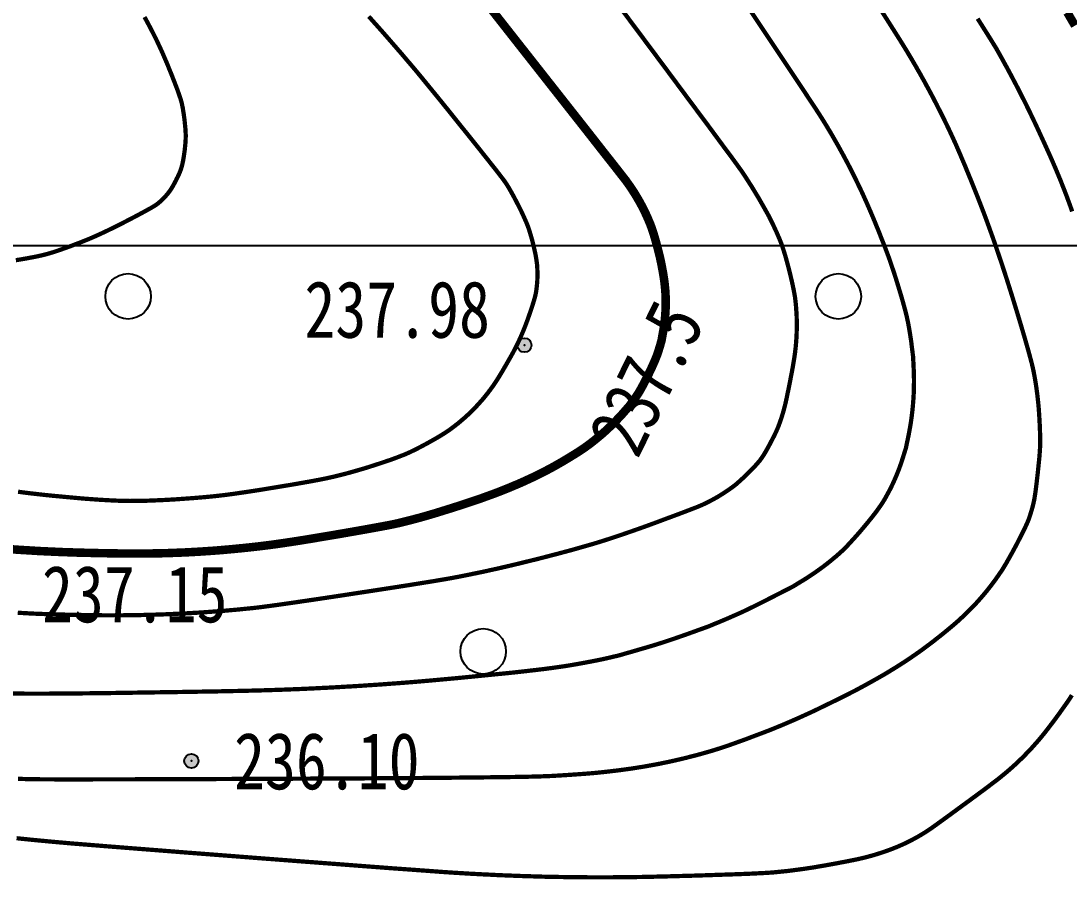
# Model space of a CAD drawing. Extents: x 36524600 to 36525730, y 2746759 to 2747713.
# Drawn here: x 36525093.15 to 36525111.59, y 2747460.18 to 2747475.43 of the extents above; entities that cross this region are included whole.
import ezdxf
from ezdxf.enums import TextEntityAlignment as Align

# ---------------------------------------------------------------- set-up
doc = ezdxf.new("R2010")
doc.units = 0
doc.header["$LTSCALE"] = 1000
doc.header["$MEASUREMENT"] = 0
for name, color, linetype in [('DGX', 251, 'Continuous'), ('GCD', 252, 'Continuous'), ('PP-DX-PT', 251, 'Continuous'), ('ZBTZ', 3, 'Continuous')]:
    doc.layers.add(name, color=color, linetype=linetype)
doc.styles.add('正等线体', font='宋体.shx', dxfattribs={"bigfont": '@@gbcbig.shx'})

# ---------------------------------------------------------------- blocks, each defined once
blk = doc.blocks.new('gc326')
blk.add_circle((0, 0), 0.8)
blk = doc.blocks.new('gc200')
h = blk.add_hatch(color=256)
edge = h.paths.add_edge_path()
edge.add_arc((0, 0), 0.25, 0, 360)
blk.add_circle((0, 0), 0.25)
blk = doc.blocks.new('dxt')
at = {"color": 253, "elevation": 205.975}
blk.add_lwpolyline([(36524871.752, 2747471.477), (36525147.251, 2747471.477), (36525147.251, 2747245.683), (36524871.752, 2747245.683)], close=True, dxfattribs=at)
at = {"layer": 'DGX', "color": 253, "linetype": 'Continuous', "flags": 128}
for points, const_width in [([(36525111.564, 2747475.578), (36525111.634, 2747475.458), (36525111.7, 2747475.346)], 0.15), ([(36525093.073, 2747461.039), (36525093.231, 2747461.023), (36525093.389, 2747461.007), (36525093.547, 2747460.992), (36525093.705, 2747460.977), (36525093.864, 2747460.963), (36525094.057, 2747460.946), (36525094.32, 2747460.925), (36525094.653, 2747460.898), (36525095.056, 2747460.866), (36525095.53, 2747460.829), (36525096.073, 2747460.786), (36525096.686, 2747460.739), (36525097.369, 2747460.686), (36525098.05, 2747460.634), (36525098.658, 2747460.588), (36525099.193, 2747460.547), (36525099.654, 2747460.512), (36525100.043, 2747460.484), (36525100.358, 2747460.461), (36525100.599, 2747460.443), (36525100.768, 2747460.432), (36525100.9, 2747460.424), (36525101.032, 2747460.416), (36525101.164, 2747460.409), (36525101.296, 2747460.402), (36525101.428, 2747460.396), (36525101.56, 2747460.389), (36525101.692, 2747460.384), (36525101.824, 2747460.379), (36525101.956, 2747460.374), (36525102.088, 2747460.37), (36525102.22, 2747460.366), (36525102.352, 2747460.362), (36525102.484, 2747460.359), (36525102.617, 2747460.357), (36525102.749, 2747460.355), (36525102.881, 2747460.353), (36525103.013, 2747460.352), (36525103.145, 2747460.351), (36525103.277, 2747460.35), (36525103.409, 2747460.35), (36525103.542, 2747460.351), (36525103.674, 2747460.352), (36525103.806, 2747460.353), (36525103.938, 2747460.355), (36525104.075, 2747460.357), (36525104.223, 2747460.36), (36525104.381, 2747460.364), (36525104.549, 2747460.368), (36525104.727, 2747460.373), (36525104.915, 2747460.378), (36525105.114, 2747460.384), (36525105.323, 2747460.391), (36525105.527, 2747460.398), (36525105.71, 2747460.404), (36525105.873, 2747460.41), (36525106.015, 2747460.416), (36525106.137, 2747460.422), (36525106.238, 2747460.427), (36525106.319, 2747460.432), (36525106.379, 2747460.436), (36525106.429, 2747460.441), (36525106.479, 2747460.446), (36525106.529, 2747460.451), (36525106.579, 2747460.456), (36525106.629, 2747460.461), (36525106.678, 2747460.467), (36525106.728, 2747460.473), (36525106.778, 2747460.48), (36525106.828, 2747460.486), (36525106.878, 2747460.493), (36525106.927, 2747460.5), (36525106.977, 2747460.507), (36525107.026, 2747460.515), (36525107.076, 2747460.522), (36525107.126, 2747460.53), (36525107.175, 2747460.539), (36525107.224, 2747460.547), (36525107.274, 2747460.556), (36525107.323, 2747460.564), (36525107.373, 2747460.573), (36525107.422, 2747460.582), (36525107.471, 2747460.591), (36525107.521, 2747460.6), (36525107.57, 2747460.61), (36525107.618, 2747460.619), (36525107.662, 2747460.627), (36525107.704, 2747460.635), (36525107.742, 2747460.643), (36525107.778, 2747460.65), (36525107.81, 2747460.656), (36525107.839, 2747460.663), (36525107.865, 2747460.668), (36525107.89, 2747460.673), (36525107.914, 2747460.679), (36525107.939, 2747460.685), (36525107.963, 2747460.69), (36525107.988, 2747460.696), (36525108.012, 2747460.702), (36525108.036, 2747460.709), (36525108.061, 2747460.715), (36525108.085, 2747460.722), (36525108.109, 2747460.728), (36525108.133, 2747460.735), (36525108.158, 2747460.742), (36525108.182, 2747460.749), (36525108.206, 2747460.757), (36525108.23, 2747460.764), (36525108.254, 2747460.772), (36525108.278, 2747460.779), (36525108.302, 2747460.787), (36525108.325, 2747460.795), (36525108.349, 2747460.803), (36525108.373, 2747460.812), (36525108.397, 2747460.82), (36525108.42, 2747460.829), (36525108.444, 2747460.837), (36525108.467, 2747460.846), (36525108.491, 2747460.855), (36525108.514, 2747460.865), (36525108.538, 2747460.874), (36525108.561, 2747460.883), (36525108.584, 2747460.893), (36525108.607, 2747460.903), (36525108.63, 2747460.913), (36525108.653, 2747460.923), (36525108.676, 2747460.933), (36525108.699, 2747460.944), (36525108.721, 2747460.955), (36525108.744, 2747460.966), (36525108.766, 2747460.977), (36525108.789, 2747460.988), (36525108.811, 2747460.999), (36525108.834, 2747461.011), (36525108.856, 2747461.023), (36525108.878, 2747461.035), (36525108.9, 2747461.047), (36525108.922, 2747461.059), (36525108.943, 2747461.071), (36525108.965, 2747461.084), (36525108.987, 2747461.097), (36525109.008, 2747461.11), (36525109.03, 2747461.123), (36525109.051, 2747461.136), (36525109.072, 2747461.149), (36525109.093, 2747461.163), (36525109.114, 2747461.177), (36525109.135, 2747461.191), (36525109.156, 2747461.205), (36525109.183, 2747461.224), (36525109.223, 2747461.252), (36525109.275, 2747461.29), (36525109.34, 2747461.337), (36525109.418, 2747461.393), (36525109.508, 2747461.459), (36525109.612, 2747461.535), (36525109.727, 2747461.62), (36525109.844, 2747461.705), (36525109.951, 2747461.784), (36525110.047, 2747461.855), (36525110.132, 2747461.918), (36525110.207, 2747461.975), (36525110.272, 2747462.024), (36525110.326, 2747462.065), (36525110.369, 2747462.099), (36525110.407, 2747462.13), (36525110.445, 2747462.161), (36525110.483, 2747462.192), (36525110.52, 2747462.224), (36525110.557, 2747462.256), (36525110.593, 2747462.288), (36525110.63, 2747462.321), (36525110.665, 2747462.354), (36525110.701, 2747462.387), (36525110.736, 2747462.421), (36525110.771, 2747462.455), (36525110.806, 2747462.49), (36525110.84, 2747462.525), (36525110.874, 2747462.56), (36525110.907, 2747462.596), (36525110.941, 2747462.631), (36525110.973, 2747462.668), (36525111.006, 2747462.704), (36525111.038, 2747462.741), (36525111.07, 2747462.778), (36525111.101, 2747462.815), (36525111.132, 2747462.853), (36525111.163, 2747462.891), (36525111.193, 2747462.93), (36525111.223, 2747462.968), (36525111.253, 2747463.007), (36525111.282, 2747463.046), (36525111.312, 2747463.085), (36525111.341, 2747463.124), (36525111.37, 2747463.163), (36525111.399, 2747463.203), (36525111.428, 2747463.242), (36525111.455, 2747463.281), (36525111.481, 2747463.317), (36525111.505, 2747463.351), (36525111.527, 2747463.382), (36525111.548, 2747463.411), (36525111.566, 2747463.438), (36525111.583, 2747463.462), (36525111.597, 2747463.483), (36525111.612, 2747463.505), (36525111.627, 2747463.53), (36525111.644, 2747463.558)], 0.075), ([(36525111.65, 2747472.074), (36525111.617, 2747472.169), (36525111.582, 2747472.264), (36525111.547, 2747472.359), (36525111.511, 2747472.453), (36525111.473, 2747472.549), (36525111.435, 2747472.645), (36525111.395, 2747472.741), (36525111.354, 2747472.839), (36525111.312, 2747472.936), (36525111.269, 2747473.035), (36525111.224, 2747473.134), (36525111.18, 2747473.232), (36525111.137, 2747473.326), (36525111.095, 2747473.417), (36525111.055, 2747473.504), (36525111.016, 2747473.588), (36525110.978, 2747473.668), (36525110.941, 2747473.745), (36525110.906, 2747473.819), (36525110.871, 2747473.891), (36525110.836, 2747473.962), (36525110.8, 2747474.034), (36525110.764, 2747474.105), (36525110.728, 2747474.176), (36525110.692, 2747474.247), (36525110.655, 2747474.318), (36525110.618, 2747474.388), (36525110.581, 2747474.459), (36525110.543, 2747474.529), (36525110.506, 2747474.599), (36525110.467, 2747474.669), (36525110.429, 2747474.739), (36525110.39, 2747474.809), (36525110.351, 2747474.878), (36525110.312, 2747474.948), (36525110.21, 2747475.113), (36525109.986, 2747475.469)], 0.075), ([(36525093.097, 2747462.085), (36525093.228, 2747462.081), (36525093.358, 2747462.078), (36525093.544, 2747462.076), (36525093.839, 2747462.075), (36525094.244, 2747462.075), (36525094.759, 2747462.076), (36525095.384, 2747462.077), (36525096.119, 2747462.079), (36525096.963, 2747462.083), (36525097.918, 2747462.087), (36525098.872, 2747462.091), (36525099.717, 2747462.096), (36525100.452, 2747462.102), (36525101.078, 2747462.108), (36525101.595, 2747462.114), (36525102.002, 2747462.12), (36525102.3, 2747462.128), (36525102.488, 2747462.135), (36525102.617, 2747462.143), (36525102.738, 2747462.15), (36525102.851, 2747462.158), (36525102.955, 2747462.165), (36525103.051, 2747462.172), (36525103.138, 2747462.179), (36525103.217, 2747462.185), (36525103.288, 2747462.192), (36525103.355, 2747462.199), (36525103.421, 2747462.206), (36525103.487, 2747462.213), (36525103.554, 2747462.221), (36525103.62, 2747462.229), (36525103.686, 2747462.237), (36525103.752, 2747462.246), (36525103.818, 2747462.255), (36525103.884, 2747462.264), (36525103.95, 2747462.274), (36525104.016, 2747462.285), (36525104.082, 2747462.295), (36525104.147, 2747462.306), (36525104.213, 2747462.318), (36525104.279, 2747462.33), (36525104.344, 2747462.342), (36525104.41, 2747462.355), (36525104.475, 2747462.369), (36525104.54, 2747462.382), (36525104.605, 2747462.396), (36525104.67, 2747462.411), (36525104.735, 2747462.426), (36525104.8, 2747462.441), (36525104.865, 2747462.457), (36525104.929, 2747462.474), (36525104.994, 2747462.49), (36525105.058, 2747462.507), (36525105.123, 2747462.525), (36525105.187, 2747462.543), (36525105.251, 2747462.561), (36525105.315, 2747462.58), (36525105.379, 2747462.6), (36525105.447, 2747462.621), (36525105.523, 2747462.646), (36525105.608, 2747462.675), (36525105.701, 2747462.708), (36525105.803, 2747462.745), (36525105.914, 2747462.785), (36525106.032, 2747462.83), (36525106.16, 2747462.878), (36525106.291, 2747462.928), (36525106.421, 2747462.98), (36525106.55, 2747463.033), (36525106.678, 2747463.088), (36525106.805, 2747463.143), (36525106.931, 2747463.2), (36525107.056, 2747463.257), (36525107.18, 2747463.316), (36525107.298, 2747463.374), (36525107.408, 2747463.427), (36525107.508, 2747463.476), (36525107.598, 2747463.521), (36525107.68, 2747463.562), (36525107.751, 2747463.598), (36525107.814, 2747463.63), (36525107.867, 2747463.658), (36525107.915, 2747463.684), (36525107.963, 2747463.71), (36525108.011, 2747463.736), (36525108.058, 2747463.762), (36525108.105, 2747463.788), (36525108.151, 2747463.814), (36525108.198, 2747463.84), (36525108.244, 2747463.866), (36525108.289, 2747463.892), (36525108.335, 2747463.918), (36525108.38, 2747463.945), (36525108.425, 2747463.972), (36525108.47, 2747464), (36525108.515, 2747464.027), (36525108.56, 2747464.055), (36525108.604, 2747464.083), (36525108.649, 2747464.112), (36525108.693, 2747464.14), (36525108.737, 2747464.169), (36525108.781, 2747464.199), (36525108.824, 2747464.228), (36525108.868, 2747464.258), (36525108.911, 2747464.288), (36525108.954, 2747464.318), (36525108.997, 2747464.349), (36525109.041, 2747464.382), (36525109.086, 2747464.415), (36525109.132, 2747464.449), (36525109.179, 2747464.485), (36525109.227, 2747464.522), (36525109.275, 2747464.56), (36525109.324, 2747464.599), (36525109.373, 2747464.638), (36525109.42, 2747464.676), (36525109.465, 2747464.713), (36525109.508, 2747464.749), (36525109.55, 2747464.784), (36525109.589, 2747464.818), (36525109.627, 2747464.851), (36525109.663, 2747464.883), (36525109.697, 2747464.915), (36525109.732, 2747464.947), (36525109.766, 2747464.979), (36525109.8, 2747465.012), (36525109.833, 2747465.045), (36525109.866, 2747465.078), (36525109.898, 2747465.112), (36525109.931, 2747465.146), (36525109.963, 2747465.18), (36525109.994, 2747465.215), (36525110.026, 2747465.25), (36525110.056, 2747465.285), (36525110.087, 2747465.321), (36525110.117, 2747465.357), (36525110.147, 2747465.393), (36525110.176, 2747465.43), (36525110.205, 2747465.467), (36525110.234, 2747465.504), (36525110.262, 2747465.542), (36525110.29, 2747465.579), (36525110.317, 2747465.618), (36525110.344, 2747465.656), (36525110.371, 2747465.695), (36525110.397, 2747465.733), (36525110.425, 2747465.775), (36525110.454, 2747465.823), (36525110.486, 2747465.875), (36525110.519, 2747465.934), (36525110.555, 2747465.998), (36525110.594, 2747466.067), (36525110.634, 2747466.142), (36525110.677, 2747466.222), (36525110.718, 2747466.302), (36525110.756, 2747466.376), (36525110.789, 2747466.443), (36525110.819, 2747466.503), (36525110.844, 2747466.558), (36525110.865, 2747466.605), (36525110.882, 2747466.647), (36525110.895, 2747466.681), (36525110.905, 2747466.713), (36525110.915, 2747466.745), (36525110.925, 2747466.777), (36525110.935, 2747466.809), (36525110.944, 2747466.841), (36525110.953, 2747466.873), (36525110.961, 2747466.905), (36525110.969, 2747466.938), (36525110.977, 2747466.974), (36525110.986, 2747467.019), (36525110.994, 2747467.073), (36525111.004, 2747467.135), (36525111.013, 2747467.205), (36525111.023, 2747467.284), (36525111.033, 2747467.372), (36525111.044, 2747467.468), (36525111.054, 2747467.563), (36525111.063, 2747467.651), (36525111.071, 2747467.73), (36525111.077, 2747467.801), (36525111.081, 2747467.864), (36525111.085, 2747467.918), (36525111.086, 2747467.964), (36525111.087, 2747468.002), (36525111.087, 2747468.035), (36525111.086, 2747468.068), (36525111.086, 2747468.099), (36525111.085, 2747468.13), (36525111.085, 2747468.16), (36525111.084, 2747468.189), (36525111.083, 2747468.217), (36525111.082, 2747468.244), (36525111.081, 2747468.272), (36525111.08, 2747468.303), (36525111.078, 2747468.336), (36525111.076, 2747468.372), (36525111.074, 2747468.41), (36525111.072, 2747468.45), (36525111.069, 2747468.493), (36525111.066, 2747468.539), (36525111.063, 2747468.586), (36525111.059, 2747468.632), (36525111.055, 2747468.679), (36525111.05, 2747468.726), (36525111.045, 2747468.772), (36525111.04, 2747468.819), (36525111.034, 2747468.866), (36525111.028, 2747468.912), (36525111.022, 2747468.959), (36525111.015, 2747469.005), (36525111.008, 2747469.051), (36525111, 2747469.098), (36525110.992, 2747469.144), (36525110.984, 2747469.19), (36525110.975, 2747469.236), (36525110.966, 2747469.282), (36525110.954, 2747469.335), (36525110.938, 2747469.403), (36525110.916, 2747469.485), (36525110.89, 2747469.582), (36525110.859, 2747469.693), (36525110.823, 2747469.819), (36525110.782, 2747469.959), (36525110.736, 2747470.114), (36525110.688, 2747470.274), (36525110.639, 2747470.433), (36525110.591, 2747470.59), (36525110.542, 2747470.745), (36525110.494, 2747470.897), (36525110.445, 2747471.048), (36525110.396, 2747471.196), (36525110.346, 2747471.343), (36525110.297, 2747471.488), (36525110.246, 2747471.633), (36525110.194, 2747471.777), (36525110.142, 2747471.921), (36525110.088, 2747472.065), (36525110.033, 2747472.208), (36525109.977, 2747472.351), (36525109.92, 2747472.493), (36525109.865, 2747472.631), (36525109.812, 2747472.76), (36525109.763, 2747472.88), (36525109.716, 2747472.99), (36525109.673, 2747473.092), (36525109.633, 2747473.184), (36525109.597, 2747473.267), (36525109.563, 2747473.341), (36525109.531, 2747473.411), (36525109.499, 2747473.48), (36525109.466, 2747473.55), (36525109.433, 2747473.619), (36525109.399, 2747473.688), (36525109.365, 2747473.756), (36525109.331, 2747473.825), (36525109.296, 2747473.893), (36525109.262, 2747473.962), (36525109.226, 2747474.03), (36525109.191, 2747474.098), (36525109.155, 2747474.166), (36525109.119, 2747474.233), (36525109.082, 2747474.3), (36525109.046, 2747474.368), (36525109.008, 2747474.435), (36525108.971, 2747474.502), (36525108.933, 2747474.568), (36525108.895, 2747474.635), (36525108.856, 2747474.701), (36525108.818, 2747474.767), (36525108.778, 2747474.833), (36525108.739, 2747474.899), (36525108.699, 2747474.964), (36525108.613, 2747475.103), (36525108.433, 2747475.387), (36525108.159, 2747475.818)], 0.075), ([(36525092.993, 2747463.587), (36525093.188, 2747463.585), (36525093.415, 2747463.584), (36525093.674, 2747463.585), (36525093.966, 2747463.587), (36525094.291, 2747463.59), (36525094.648, 2747463.594), (36525095.038, 2747463.6), (36525095.426, 2747463.606), (36525095.78, 2747463.611), (36525096.1, 2747463.616), (36525096.385, 2747463.621), (36525096.635, 2747463.625), (36525096.851, 2747463.63), (36525097.033, 2747463.633), (36525097.179, 2747463.637), (36525097.309, 2747463.64), (36525097.438, 2747463.644), (36525097.568, 2747463.648), (36525097.697, 2747463.652), (36525097.827, 2747463.657), (36525097.956, 2747463.662), (36525098.085, 2747463.667), (36525098.215, 2747463.673), (36525098.344, 2747463.679), (36525098.474, 2747463.686), (36525098.603, 2747463.692), (36525098.732, 2747463.699), (36525098.862, 2747463.707), (36525098.991, 2747463.714), (36525099.12, 2747463.722), (36525099.249, 2747463.731), (36525099.379, 2747463.739), (36525099.508, 2747463.748), (36525099.637, 2747463.758), (36525099.766, 2747463.767), (36525099.895, 2747463.777), (36525100.024, 2747463.787), (36525100.154, 2747463.798), (36525100.283, 2747463.809), (36525100.417, 2747463.821), (36525100.56, 2747463.834), (36525100.713, 2747463.848), (36525100.876, 2747463.863), (36525101.048, 2747463.88), (36525101.231, 2747463.898), (36525101.422, 2747463.917), (36525101.624, 2747463.937), (36525101.823, 2747463.957), (36525102.01, 2747463.978), (36525102.184, 2747463.998), (36525102.344, 2747464.017), (36525102.492, 2747464.036), (36525102.626, 2747464.055), (36525102.748, 2747464.073), (36525102.856, 2747464.091), (36525102.955, 2747464.108), (36525103.047, 2747464.125), (36525103.133, 2747464.141), (36525103.212, 2747464.156), (36525103.285, 2747464.17), (36525103.352, 2747464.184), (36525103.412, 2747464.197), (36525103.466, 2747464.209), (36525103.513, 2747464.22), (36525103.554, 2747464.23), (36525103.589, 2747464.238), (36525103.617, 2747464.244), (36525103.639, 2747464.249), (36525103.655, 2747464.253), (36525103.664, 2747464.255), (36525103.667, 2747464.256), (36525103.674, 2747464.258), (36525103.692, 2747464.263), (36525103.724, 2747464.272), (36525103.767, 2747464.285), (36525103.823, 2747464.301), (36525103.891, 2747464.32), (36525103.972, 2747464.344), (36525104.065, 2747464.371), (36525104.165, 2747464.4), (36525104.264, 2747464.429), (36525104.363, 2747464.46), (36525104.461, 2747464.491), (36525104.56, 2747464.524), (36525104.658, 2747464.557), (36525104.755, 2747464.591), (36525104.853, 2747464.625), (36525104.944, 2747464.658), (36525105.023, 2747464.686), (36525105.09, 2747464.711), (36525105.145, 2747464.73), (36525105.188, 2747464.746), (36525105.219, 2747464.757), (36525105.237, 2747464.763), (36525105.244, 2747464.766), (36525105.247, 2747464.767), (36525105.256, 2747464.771), (36525105.272, 2747464.777), (36525105.293, 2747464.786), (36525105.319, 2747464.797), (36525105.352, 2747464.811), (36525105.391, 2747464.827), (36525105.436, 2747464.845), (36525105.483, 2747464.865), (36525105.531, 2747464.885), (36525105.578, 2747464.905), (36525105.626, 2747464.926), (36525105.673, 2747464.947), (36525105.72, 2747464.967), (36525105.767, 2747464.988), (36525105.814, 2747465.009), (36525105.864, 2747465.032), (36525105.919, 2747465.058), (36525105.98, 2747465.088), (36525106.047, 2747465.12), (36525106.119, 2747465.156), (36525106.197, 2747465.195), (36525106.28, 2747465.237), (36525106.369, 2747465.283), (36525106.455, 2747465.327), (36525106.53, 2747465.365), (36525106.593, 2747465.398), (36525106.645, 2747465.424), (36525106.686, 2747465.445), (36525106.715, 2747465.46), (36525106.733, 2747465.469), (36525106.739, 2747465.473), (36525106.743, 2747465.475), (36525106.751, 2747465.48), (36525106.765, 2747465.489), (36525106.785, 2747465.5), (36525106.809, 2747465.516), (36525106.839, 2747465.534), (36525106.874, 2747465.556), (36525106.915, 2747465.58), (36525106.958, 2747465.607), (36525107.001, 2747465.634), (36525107.043, 2747465.662), (36525107.085, 2747465.69), (36525107.127, 2747465.719), (36525107.168, 2747465.748), (36525107.209, 2747465.777), (36525107.25, 2747465.807), (36525107.29, 2747465.837), (36525107.33, 2747465.868), (36525107.37, 2747465.9), (36525107.409, 2747465.931), (36525107.448, 2747465.964), (36525107.487, 2747465.996), (36525107.525, 2747466.029), (36525107.563, 2747466.063), (36525107.603, 2747466.099), (36525107.645, 2747466.141), (36525107.692, 2747466.188), (36525107.741, 2747466.241), (36525107.794, 2747466.299), (36525107.851, 2747466.362), (36525107.911, 2747466.431), (36525107.974, 2747466.505), (36525108.037, 2747466.58), (36525108.094, 2747466.651), (36525108.147, 2747466.717), (36525108.195, 2747466.779), (36525108.237, 2747466.837), (36525108.275, 2747466.891), (36525108.308, 2747466.94), (36525108.337, 2747466.986), (36525108.362, 2747467.029), (36525108.386, 2747467.073), (36525108.41, 2747467.117), (36525108.434, 2747467.161), (36525108.457, 2747467.206), (36525108.479, 2747467.251), (36525108.5, 2747467.296), (36525108.521, 2747467.342), (36525108.541, 2747467.388), (36525108.561, 2747467.434), (36525108.579, 2747467.481), (36525108.598, 2747467.527), (36525108.615, 2747467.574), (36525108.632, 2747467.622), (36525108.648, 2747467.669), (36525108.663, 2747467.717), (36525108.678, 2747467.762), (36525108.69, 2747467.801), (36525108.7, 2747467.834), (36525108.709, 2747467.861), (36525108.715, 2747467.882), (36525108.72, 2747467.897), (36525108.723, 2747467.906), (36525108.724, 2747467.909), (36525108.725, 2747467.913), (36525108.727, 2747467.922), (36525108.73, 2747467.938), (36525108.734, 2747467.96), (36525108.74, 2747467.988), (36525108.747, 2747468.022), (36525108.756, 2747468.062), (36525108.766, 2747468.109), (36525108.776, 2747468.159), (36525108.785, 2747468.209), (36525108.794, 2747468.258), (36525108.803, 2747468.308), (36525108.811, 2747468.359), (36525108.818, 2747468.409), (36525108.825, 2747468.459), (36525108.831, 2747468.509), (36525108.837, 2747468.56), (36525108.842, 2747468.61), (36525108.847, 2747468.661), (36525108.851, 2747468.711), (36525108.855, 2747468.762), (36525108.858, 2747468.812), (36525108.861, 2747468.863), (36525108.863, 2747468.914), (36525108.864, 2747468.964), (36525108.865, 2747469.015), (36525108.866, 2747469.066), (36525108.866, 2747469.117), (36525108.865, 2747469.167), (36525108.864, 2747469.218), (36525108.862, 2747469.269), (36525108.86, 2747469.319), (36525108.858, 2747469.367), (36525108.856, 2747469.408), (36525108.854, 2747469.443), (36525108.852, 2747469.472), (36525108.851, 2747469.494), (36525108.85, 2747469.51), (36525108.85, 2747469.519), (36525108.85, 2747469.523), (36525108.849, 2747469.526), (36525108.848, 2747469.535), (36525108.846, 2747469.551), (36525108.843, 2747469.573), (36525108.84, 2747469.602), (36525108.835, 2747469.637), (36525108.83, 2747469.678), (36525108.824, 2747469.725), (36525108.818, 2747469.776), (36525108.811, 2747469.826), (36525108.803, 2747469.877), (36525108.795, 2747469.927), (36525108.787, 2747469.977), (36525108.778, 2747470.027), (36525108.769, 2747470.078), (36525108.759, 2747470.128), (36525108.748, 2747470.181), (36525108.735, 2747470.24), (36525108.719, 2747470.304), (36525108.7, 2747470.375), (36525108.679, 2747470.452), (36525108.656, 2747470.535), (36525108.63, 2747470.623), (36525108.601, 2747470.718), (36525108.572, 2747470.813), (36525108.544, 2747470.904), (36525108.516, 2747470.991), (36525108.488, 2747471.074), (36525108.462, 2747471.152), (36525108.436, 2747471.227), (36525108.411, 2747471.297), (36525108.386, 2747471.363), (36525108.362, 2747471.427), (36525108.336, 2747471.494), (36525108.309, 2747471.562), (36525108.281, 2747471.632), (36525108.253, 2747471.704), (36525108.223, 2747471.778), (36525108.192, 2747471.854), (36525108.16, 2747471.932), (36525108.127, 2747472.01), (36525108.094, 2747472.088), (36525108.06, 2747472.166), (36525108.026, 2747472.244), (36525107.991, 2747472.321), (36525107.956, 2747472.399), (36525107.92, 2747472.476), (36525107.883, 2747472.552), (36525107.846, 2747472.629), (36525107.809, 2747472.705), (36525107.771, 2747472.781), (36525107.732, 2747472.857), (36525107.693, 2747472.932), (36525107.653, 2747473.007), (36525107.613, 2747473.082), (36525107.572, 2747473.156), (36525107.531, 2747473.231), (36525107.489, 2747473.305), (36525107.447, 2747473.378), (36525107.404, 2747473.452), (36525107.36, 2747473.525), (36525107.317, 2747473.597), (36525107.272, 2747473.67), (36525107.227, 2747473.742), (36525107.134, 2747473.886), (36525106.943, 2747474.175), (36525106.656, 2747474.607), (36525106.272, 2747475.184), (36525105.792, 2747475.905)], 0.075), ([(36525093.094, 2747465.009), (36525093.165, 2747465.005), (36525093.24, 2747465.001), (36525093.321, 2747464.996), (36525093.412, 2747464.992), (36525093.512, 2747464.988), (36525093.622, 2747464.984), (36525093.741, 2747464.981), (36525093.87, 2747464.977), (36525094.009, 2747464.974), (36525094.157, 2747464.971), (36525094.306, 2747464.968), (36525094.448, 2747464.966), (36525094.583, 2747464.964), (36525094.711, 2747464.964), (36525094.832, 2747464.963), (36525094.946, 2747464.964), (36525095.053, 2747464.965), (36525095.152, 2747464.966), (36525095.247, 2747464.968), (36525095.342, 2747464.971), (36525095.434, 2747464.973), (36525095.526, 2747464.976), (36525095.617, 2747464.979), (36525095.706, 2747464.982), (36525095.794, 2747464.986), (36525095.88, 2747464.99), (36525095.966, 2747464.994), (36525096.052, 2747464.998), (36525096.138, 2747465.003), (36525096.225, 2747465.008), (36525096.311, 2747465.013), (36525096.396, 2747465.019), (36525096.482, 2747465.025), (36525096.568, 2747465.032), (36525096.654, 2747465.038), (36525096.74, 2747465.045), (36525096.826, 2747465.053), (36525096.912, 2747465.06), (36525096.998, 2747465.068), (36525097.083, 2747465.077), (36525097.169, 2747465.085), (36525097.255, 2747465.094), (36525097.357, 2747465.106), (36525097.494, 2747465.124), (36525097.665, 2747465.147), (36525097.869, 2747465.176), (36525098.108, 2747465.211), (36525098.38, 2747465.251), (36525098.686, 2747465.297), (36525099.027, 2747465.349), (36525099.366, 2747465.401), (36525099.672, 2747465.448), (36525099.943, 2747465.49), (36525100.179, 2747465.528), (36525100.38, 2747465.56), (36525100.547, 2747465.588), (36525100.68, 2747465.611), (36525100.778, 2747465.629), (36525100.858, 2747465.644), (36525100.939, 2747465.66), (36525101.019, 2747465.676), (36525101.099, 2747465.693), (36525101.18, 2747465.709), (36525101.26, 2747465.726), (36525101.34, 2747465.743), (36525101.42, 2747465.761), (36525101.503, 2747465.779), (36525101.591, 2747465.799), (36525101.685, 2747465.821), (36525101.784, 2747465.844), (36525101.888, 2747465.869), (36525101.998, 2747465.896), (36525102.113, 2747465.924), (36525102.234, 2747465.954), (36525102.356, 2747465.985), (36525102.478, 2747466.017), (36525102.598, 2747466.048), (36525102.717, 2747466.08), (36525102.836, 2747466.112), (36525102.953, 2747466.145), (36525103.069, 2747466.178), (36525103.184, 2747466.211), (36525103.301, 2747466.246), (36525103.426, 2747466.285), (36525103.558, 2747466.328), (36525103.696, 2747466.374), (36525103.841, 2747466.424), (36525103.993, 2747466.477), (36525104.153, 2747466.534), (36525104.319, 2747466.595), (36525104.479, 2747466.655), (36525104.622, 2747466.708), (36525104.746, 2747466.754), (36525104.853, 2747466.795), (36525104.942, 2747466.829), (36525105.013, 2747466.856), (36525105.066, 2747466.877), (36525105.101, 2747466.892), (36525105.127, 2747466.903), (36525105.153, 2747466.915), (36525105.179, 2747466.927), (36525105.205, 2747466.94), (36525105.231, 2747466.952), (36525105.256, 2747466.965), (36525105.281, 2747466.978), (36525105.307, 2747466.992), (36525105.332, 2747467.005), (36525105.357, 2747467.019), (36525105.382, 2747467.033), (36525105.407, 2747467.047), (36525105.431, 2747467.062), (36525105.456, 2747467.077), (36525105.48, 2747467.092), (36525105.504, 2747467.107), (36525105.528, 2747467.123), (36525105.552, 2747467.138), (36525105.576, 2747467.154), (36525105.599, 2747467.17), (36525105.623, 2747467.187), (36525105.646, 2747467.203), (36525105.669, 2747467.22), (36525105.692, 2747467.237), (36525105.716, 2747467.256), (36525105.742, 2747467.277), (36525105.77, 2747467.302), (36525105.801, 2747467.329), (36525105.834, 2747467.359), (36525105.869, 2747467.392), (36525105.906, 2747467.427), (36525105.945, 2747467.466), (36525105.984, 2747467.505), (36525106.02, 2747467.541), (36525106.053, 2747467.575), (36525106.082, 2747467.607), (36525106.109, 2747467.637), (36525106.132, 2747467.664), (36525106.153, 2747467.689), (36525106.17, 2747467.712), (36525106.186, 2747467.735), (36525106.204, 2747467.761), (36525106.223, 2747467.791), (36525106.243, 2747467.823), (36525106.264, 2747467.859), (36525106.286, 2747467.899), (36525106.309, 2747467.941), (36525106.334, 2747467.987), (36525106.358, 2747468.033), (36525106.38, 2747468.076), (36525106.401, 2747468.116), (36525106.419, 2747468.153), (36525106.436, 2747468.188), (36525106.45, 2747468.22), (36525106.463, 2747468.249), (36525106.474, 2747468.276), (36525106.484, 2747468.301), (36525106.493, 2747468.326), (36525106.502, 2747468.351), (36525106.511, 2747468.376), (36525106.52, 2747468.402), (36525106.529, 2747468.427), (36525106.537, 2747468.453), (36525106.545, 2747468.478), (36525106.553, 2747468.504), (36525106.561, 2747468.53), (36525106.568, 2747468.556), (36525106.576, 2747468.582), (36525106.582, 2747468.608), (36525106.589, 2747468.634), (36525106.596, 2747468.66), (36525106.602, 2747468.686), (36525106.609, 2747468.715), (36525106.616, 2747468.749), (36525106.625, 2747468.788), (36525106.634, 2747468.833), (36525106.644, 2747468.882), (36525106.656, 2747468.938), (36525106.668, 2747468.998), (36525106.681, 2747469.064), (36525106.694, 2747469.13), (36525106.706, 2747469.194), (36525106.718, 2747469.254), (36525106.728, 2747469.311), (36525106.738, 2747469.364), (36525106.746, 2747469.415), (36525106.754, 2747469.462), (36525106.761, 2747469.506), (36525106.767, 2747469.548), (36525106.773, 2747469.59), (36525106.778, 2747469.632), (36525106.783, 2747469.675), (36525106.787, 2747469.717), (36525106.791, 2747469.76), (36525106.794, 2747469.802), (36525106.797, 2747469.845), (36525106.799, 2747469.888), (36525106.801, 2747469.93), (36525106.802, 2747469.973), (36525106.803, 2747470.016), (36525106.804, 2747470.058), (36525106.804, 2747470.101), (36525106.803, 2747470.144), (36525106.802, 2747470.186), (36525106.801, 2747470.229), (36525106.799, 2747470.272), (36525106.796, 2747470.314), (36525106.793, 2747470.357), (36525106.79, 2747470.399), (36525106.786, 2747470.442), (36525106.782, 2747470.484), (36525106.777, 2747470.527), (36525106.771, 2747470.572), (36525106.762, 2747470.622), (36525106.752, 2747470.677), (36525106.74, 2747470.737), (36525106.726, 2747470.802), (36525106.71, 2747470.872), (36525106.692, 2747470.948), (36525106.672, 2747471.028), (36525106.652, 2747471.108), (36525106.632, 2747471.183), (36525106.613, 2747471.253), (36525106.594, 2747471.317), (36525106.576, 2747471.375), (36525106.559, 2747471.429), (36525106.543, 2747471.477), (36525106.527, 2747471.519), (36525106.511, 2747471.559), (36525106.495, 2747471.599), (36525106.478, 2747471.638), (36525106.461, 2747471.677), (36525106.444, 2747471.717), (36525106.426, 2747471.755), (36525106.408, 2747471.794), (36525106.39, 2747471.833), (36525106.372, 2747471.869), (36525106.357, 2747471.901), (36525106.343, 2747471.928), (36525106.332, 2747471.951), (36525106.323, 2747471.969), (36525106.317, 2747471.982), (36525106.312, 2747471.992), (36525106.31, 2747471.996), (36525106.307, 2747472.001), (36525106.302, 2747472.01), (36525106.294, 2747472.024), (36525106.284, 2747472.042), (36525106.271, 2747472.065), (36525106.256, 2747472.092), (36525106.238, 2747472.124), (36525106.217, 2747472.161), (36525106.195, 2747472.199), (36525106.173, 2747472.238), (36525106.151, 2747472.276), (36525106.129, 2747472.315), (36525106.106, 2747472.353), (36525106.083, 2747472.391), (36525106.06, 2747472.429), (36525106.037, 2747472.467), (36525106.014, 2747472.505), (36525105.99, 2747472.543), (36525105.966, 2747472.58), (36525105.942, 2747472.618), (36525105.918, 2747472.655), (36525105.894, 2747472.692), (36525105.87, 2747472.73), (36525105.845, 2747472.767), (36525105.789, 2747472.845), (36525105.671, 2747473.008), (36525105.489, 2747473.253), (36525105.246, 2747473.583), (36525104.939, 2747473.995), (36525104.57, 2747474.492), (36525104.139, 2747475.071), (36525103.644, 2747475.735)], 0.075), ([(36525092.956, 2747466.129), (36525093.088, 2747466.119), (36525093.219, 2747466.111), (36525093.351, 2747466.103), (36525093.482, 2747466.095), (36525093.614, 2747466.089), (36525093.746, 2747466.083), (36525093.878, 2747466.077), (36525094.01, 2747466.073), (36525094.142, 2747466.068), (36525094.272, 2747466.065), (36525094.399, 2747466.062), (36525094.522, 2747466.059), (36525094.642, 2747466.057), (36525094.758, 2747466.055), (36525094.87, 2747466.053), (36525094.979, 2747466.052), (36525095.085, 2747466.051), (36525095.188, 2747466.051), (36525095.292, 2747466.051), (36525095.396, 2747466.052), (36525095.5, 2747466.054), (36525095.603, 2747466.056), (36525095.707, 2747466.058), (36525095.81, 2747466.062), (36525095.914, 2747466.066), (36525096.018, 2747466.07), (36525096.121, 2747466.075), (36525096.225, 2747466.081), (36525096.328, 2747466.087), (36525096.432, 2747466.094), (36525096.535, 2747466.101), (36525096.639, 2747466.109), (36525096.742, 2747466.118), (36525096.845, 2747466.127), (36525096.948, 2747466.137), (36525097.052, 2747466.147), (36525097.155, 2747466.158), (36525097.258, 2747466.169), (36525097.361, 2747466.181), (36525097.464, 2747466.194), (36525097.567, 2747466.207), (36525097.676, 2747466.222), (36525097.798, 2747466.24), (36525097.932, 2747466.26), (36525098.08, 2747466.283), (36525098.24, 2747466.309), (36525098.413, 2747466.338), (36525098.599, 2747466.369), (36525098.797, 2747466.403), (36525098.992, 2747466.437), (36525099.168, 2747466.468), (36525099.324, 2747466.496), (36525099.461, 2747466.521), (36525099.579, 2747466.543), (36525099.678, 2747466.562), (36525099.757, 2747466.579), (36525099.816, 2747466.592), (36525099.866, 2747466.605), (36525099.916, 2747466.617), (36525099.966, 2747466.63), (36525100.016, 2747466.642), (36525100.066, 2747466.656), (36525100.116, 2747466.669), (36525100.166, 2747466.682), (36525100.215, 2747466.696), (36525100.268, 2747466.711), (36525100.327, 2747466.728), (36525100.391, 2747466.747), (36525100.462, 2747466.768), (36525100.539, 2747466.792), (36525100.622, 2747466.818), (36525100.712, 2747466.846), (36525100.807, 2747466.876), (36525100.904, 2747466.907), (36525100.998, 2747466.938), (36525101.09, 2747466.969), (36525101.18, 2747466.999), (36525101.266, 2747467.029), (36525101.351, 2747467.06), (36525101.433, 2747467.09), (36525101.512, 2747467.119), (36525101.59, 2747467.149), (36525101.666, 2747467.18), (36525101.742, 2747467.21), (36525101.817, 2747467.242), (36525101.892, 2747467.273), (36525101.965, 2747467.305), (36525102.037, 2747467.338), (36525102.109, 2747467.371), (36525102.18, 2747467.404), (36525102.251, 2747467.439), (36525102.321, 2747467.474), (36525102.391, 2747467.51), (36525102.46, 2747467.547), (36525102.529, 2747467.584), (36525102.597, 2747467.623), (36525102.665, 2747467.662), (36525102.731, 2747467.701), (36525102.792, 2747467.737), (36525102.848, 2747467.772), (36525102.9, 2747467.804), (36525102.948, 2747467.834), (36525102.991, 2747467.862), (36525103.03, 2747467.888), (36525103.064, 2747467.911), (36525103.096, 2747467.934), (36525103.127, 2747467.957), (36525103.158, 2747467.98), (36525103.19, 2747468.004), (36525103.22, 2747468.028), (36525103.251, 2747468.052), (36525103.281, 2747468.077), (36525103.311, 2747468.102), (36525103.341, 2747468.127), (36525103.371, 2747468.152), (36525103.4, 2747468.178), (36525103.43, 2747468.204), (36525103.458, 2747468.23), (36525103.487, 2747468.257), (36525103.515, 2747468.284), (36525103.544, 2747468.311), (36525103.571, 2747468.338), (36525103.599, 2747468.366), (36525103.626, 2747468.394), (36525103.653, 2747468.422), (36525103.68, 2747468.451), (36525103.707, 2747468.479), (36525103.733, 2747468.508), (36525103.759, 2747468.538), (36525103.783, 2747468.565), (36525103.804, 2747468.589), (36525103.822, 2747468.61), (36525103.837, 2747468.627), (36525103.849, 2747468.64), (36525103.857, 2747468.65), (36525103.863, 2747468.657), (36525103.865, 2747468.659), (36525103.867, 2747468.662), (36525103.872, 2747468.669), (36525103.88, 2747468.68), (36525103.891, 2747468.695), (36525103.904, 2747468.713), (36525103.92, 2747468.735), (36525103.939, 2747468.762), (36525103.961, 2747468.792), (36525103.985, 2747468.826), (36525104.01, 2747468.865), (36525104.037, 2747468.909), (36525104.065, 2747468.958), (36525104.094, 2747469.012), (36525104.125, 2747469.07), (36525104.158, 2747469.134), (36525104.192, 2747469.202), (36525104.225, 2747469.271), (36525104.255, 2747469.335), (36525104.282, 2747469.395), (36525104.307, 2747469.452), (36525104.328, 2747469.504), (36525104.347, 2747469.552), (36525104.362, 2747469.596), (36525104.375, 2747469.636), (36525104.385, 2747469.671), (36525104.395, 2747469.703), (36525104.403, 2747469.729), (36525104.409, 2747469.752), (36525104.414, 2747469.77), (36525104.418, 2747469.784), (36525104.421, 2747469.793), (36525104.422, 2747469.798), (36525104.423, 2747469.803), (36525104.425, 2747469.813), (36525104.428, 2747469.827), (36525104.431, 2747469.846), (36525104.435, 2747469.869), (36525104.44, 2747469.897), (36525104.446, 2747469.93), (36525104.453, 2747469.967), (36525104.46, 2747470.007), (36525104.466, 2747470.047), (36525104.471, 2747470.087), (36525104.476, 2747470.127), (36525104.481, 2747470.167), (36525104.485, 2747470.207), (36525104.488, 2747470.247), (36525104.491, 2747470.287), (36525104.493, 2747470.327), (36525104.495, 2747470.367), (36525104.496, 2747470.408), (36525104.497, 2747470.448), (36525104.497, 2747470.488), (36525104.496, 2747470.528), (36525104.495, 2747470.568), (36525104.494, 2747470.609), (36525104.491, 2747470.649), (36525104.489, 2747470.689), (36525104.485, 2747470.729), (36525104.481, 2747470.769), (36525104.477, 2747470.809), (36525104.472, 2747470.849), (36525104.466, 2747470.889), (36525104.46, 2747470.929), (36525104.454, 2747470.968), (36525104.447, 2747471.007), (36525104.44, 2747471.045), (36525104.433, 2747471.082), (36525104.426, 2747471.119), (36525104.419, 2747471.155), (36525104.412, 2747471.19), (36525104.404, 2747471.225), (36525104.397, 2747471.26), (36525104.388, 2747471.296), (36525104.379, 2747471.334), (36525104.369, 2747471.373), (36525104.359, 2747471.413), (36525104.348, 2747471.455), (36525104.336, 2747471.498), (36525104.324, 2747471.542), (36525104.312, 2747471.585), (36525104.3, 2747471.626), (36525104.289, 2747471.663), (36525104.278, 2747471.698), (36525104.268, 2747471.73), (36525104.258, 2747471.759), (36525104.249, 2747471.785), (36525104.241, 2747471.808), (36525104.232, 2747471.83), (36525104.224, 2747471.852), (36525104.215, 2747471.873), (36525104.206, 2747471.895), (36525104.197, 2747471.916), (36525104.188, 2747471.938), (36525104.179, 2747471.959), (36525104.169, 2747471.98), (36525104.16, 2747472.002), (36525104.15, 2747472.023), (36525104.14, 2747472.044), (36525104.13, 2747472.065), (36525104.12, 2747472.086), (36525104.11, 2747472.107), (36525104.099, 2747472.127), (36525104.089, 2747472.148), (36525104.078, 2747472.169), (36525104.067, 2747472.189), (36525104.056, 2747472.21), (36525104.045, 2747472.23), (36525104.033, 2747472.251), (36525104.022, 2747472.271), (36525104.01, 2747472.291), (36525103.999, 2747472.311), (36525103.987, 2747472.331), (36525103.975, 2747472.351), (36525103.963, 2747472.371), (36525103.95, 2747472.391), (36525103.938, 2747472.411), (36525103.925, 2747472.43), (36525103.913, 2747472.45), (36525103.9, 2747472.469), (36525103.887, 2747472.489), (36525103.874, 2747472.508), (36525103.861, 2747472.527), (36525103.847, 2747472.546), (36525103.834, 2747472.565), (36525103.82, 2747472.584), (36525103.807, 2747472.603), (36525103.793, 2747472.622), (36525103.742, 2747472.687), (36525103.619, 2747472.845), (36525103.422, 2747473.095), (36525103.153, 2747473.439), (36525102.81, 2747473.875), (36525102.395, 2747474.403), (36525101.906, 2747475.025), (36525101.345, 2747475.739)], 0.15), ([(36525099.271, 2747475.507), (36525099.365, 2747475.402), (36525099.445, 2747475.313), (36525099.518, 2747475.23), (36525099.591, 2747475.147), (36525099.663, 2747475.064), (36525099.736, 2747474.98), (36525099.808, 2747474.897), (36525099.88, 2747474.813), (36525099.951, 2747474.729), (36525100.023, 2747474.645), (36525100.1, 2747474.554), (36525100.187, 2747474.449), (36525100.285, 2747474.329), (36525100.394, 2747474.196), (36525100.514, 2747474.049), (36525100.644, 2747473.888), (36525100.785, 2747473.712), (36525100.937, 2747473.523), (36525101.086, 2747473.337), (36525101.218, 2747473.172), (36525101.333, 2747473.027), (36525101.432, 2747472.902), (36525101.514, 2747472.799), (36525101.578, 2747472.715), (36525101.627, 2747472.652), (36525101.658, 2747472.61), (36525101.681, 2747472.576), (36525101.707, 2747472.537), (36525101.734, 2747472.493), (36525101.762, 2747472.444), (36525101.792, 2747472.391), (36525101.824, 2747472.333), (36525101.857, 2747472.27), (36525101.892, 2747472.203), (36525101.926, 2747472.135), (36525101.958, 2747472.071), (36525101.986, 2747472.011), (36525102.011, 2747471.956), (36525102.034, 2747471.904), (36525102.054, 2747471.857), (36525102.071, 2747471.813), (36525102.085, 2747471.774), (36525102.097, 2747471.736), (36525102.109, 2747471.697), (36525102.121, 2747471.657), (36525102.133, 2747471.616), (36525102.145, 2747471.573), (36525102.156, 2747471.53), (36525102.167, 2747471.485), (36525102.178, 2747471.439), (36525102.189, 2747471.393), (36525102.198, 2747471.35), (36525102.207, 2747471.309), (36525102.214, 2747471.269), (36525102.22, 2747471.232), (36525102.225, 2747471.196), (36525102.23, 2747471.163), (36525102.233, 2747471.131), (36525102.235, 2747471.101), (36525102.237, 2747471.07), (36525102.238, 2747471.04), (36525102.239, 2747471.009), (36525102.24, 2747470.979), (36525102.24, 2747470.948), (36525102.239, 2747470.918), (36525102.238, 2747470.887), (36525102.237, 2747470.857), (36525102.235, 2747470.826), (36525102.232, 2747470.796), (36525102.229, 2747470.766), (36525102.226, 2747470.735), (36525102.222, 2747470.705), (36525102.218, 2747470.675), (36525102.213, 2747470.645), (36525102.206, 2747470.611), (36525102.196, 2747470.57), (36525102.183, 2747470.522), (36525102.166, 2747470.467), (36525102.147, 2747470.404), (36525102.124, 2747470.335), (36525102.097, 2747470.258), (36525102.068, 2747470.174), (36525102.036, 2747470.088), (36525102.003, 2747470.002), (36525101.968, 2747469.919), (36525101.932, 2747469.836), (36525101.894, 2747469.756), (36525101.855, 2747469.676), (36525101.814, 2747469.598), (36525101.772, 2747469.522), (36525101.73, 2747469.449), (36525101.692, 2747469.382), (36525101.656, 2747469.32), (36525101.623, 2747469.263), (36525101.592, 2747469.212), (36525101.565, 2747469.167), (36525101.54, 2747469.127), (36525101.518, 2747469.093), (36525101.497, 2747469.061), (36525101.476, 2747469.03), (36525101.455, 2747468.999), (36525101.433, 2747468.969), (36525101.411, 2747468.938), (36525101.388, 2747468.908), (36525101.366, 2747468.878), (36525101.342, 2747468.849), (36525101.319, 2747468.819), (36525101.295, 2747468.79), (36525101.271, 2747468.761), (36525101.246, 2747468.733), (36525101.221, 2747468.705), (36525101.196, 2747468.677), (36525101.17, 2747468.649), (36525101.145, 2747468.622), (36525101.118, 2747468.595), (36525101.092, 2747468.568), (36525101.065, 2747468.542), (36525101.038, 2747468.516), (36525101.011, 2747468.49), (36525100.983, 2747468.464), (36525100.955, 2747468.439), (36525100.926, 2747468.415), (36525100.898, 2747468.39), (36525100.869, 2747468.366), (36525100.84, 2747468.342), (36525100.81, 2747468.319), (36525100.781, 2747468.295), (36525100.751, 2747468.273), (36525100.72, 2747468.25), (36525100.69, 2747468.228), (36525100.657, 2747468.205), (36525100.62, 2747468.18), (36525100.578, 2747468.154), (36525100.532, 2747468.125), (36525100.481, 2747468.095), (36525100.426, 2747468.063), (36525100.367, 2747468.03), (36525100.303, 2747467.994), (36525100.238, 2747467.959), (36525100.178, 2747467.927), (36525100.122, 2747467.898), (36525100.069, 2747467.871), (36525100.02, 2747467.848), (36525099.976, 2747467.827), (36525099.935, 2747467.809), (36525099.898, 2747467.793), (36525099.863, 2747467.78), (36525099.83, 2747467.767), (36525099.798, 2747467.755), (36525099.768, 2747467.743), (36525099.739, 2747467.732), (36525099.711, 2747467.722), (36525099.685, 2747467.712), (36525099.66, 2747467.703), (36525099.634, 2747467.694), (36525099.605, 2747467.685), (36525099.573, 2747467.674), (36525099.539, 2747467.662), (36525099.501, 2747467.649), (36525099.46, 2747467.636), (36525099.416, 2747467.622), (36525099.369, 2747467.606), (36525099.321, 2747467.591), (36525099.272, 2747467.575), (36525099.224, 2747467.56), (36525099.175, 2747467.545), (36525099.126, 2747467.531), (36525099.078, 2747467.517), (36525099.029, 2747467.503), (36525098.98, 2747467.489), (36525098.931, 2747467.475), (36525098.882, 2747467.462), (36525098.832, 2747467.449), (36525098.783, 2747467.437), (36525098.734, 2747467.424), (36525098.684, 2747467.412), (36525098.635, 2747467.4), (36525098.585, 2747467.389), (36525098.53, 2747467.377), (36525098.461, 2747467.363), (36525098.38, 2747467.347), (36525098.286, 2747467.329), (36525098.179, 2747467.31), (36525098.06, 2747467.289), (36525097.929, 2747467.266), (36525097.784, 2747467.242), (36525097.637, 2747467.218), (36525097.497, 2747467.195), (36525097.365, 2747467.173), (36525097.24, 2747467.154), (36525097.123, 2747467.136), (36525097.013, 2747467.12), (36525096.91, 2747467.105), (36525096.815, 2747467.092), (36525096.72, 2747467.08), (36525096.62, 2747467.068), (36525096.514, 2747467.057), (36525096.402, 2747467.046), (36525096.284, 2747467.036), (36525096.16, 2747467.026), (36525096.031, 2747467.017), (36525095.896, 2747467.007), (36525095.76, 2747466.999), (36525095.631, 2747466.992), (36525095.507, 2747466.987), (36525095.389, 2747466.982), (36525095.276, 2747466.979), (36525095.17, 2747466.978), (36525095.069, 2747466.977), (36525094.974, 2747466.978), (36525094.877, 2747466.981), (36525094.773, 2747466.985), (36525094.662, 2747466.991), (36525094.542, 2747466.998), (36525094.414, 2747467.007), (36525094.279, 2747467.017), (36525094.136, 2747467.029), (36525093.985, 2747467.043), (36525093.835, 2747467.057), (36525093.697, 2747467.07), (36525093.57, 2747467.083), (36525093.454, 2747467.096), (36525093.348, 2747467.108), (36525093.254, 2747467.119), (36525093.171, 2747467.13), (36525093.099, 2747467.14)], 0.075), ([(36525093.06, 2747471.216), (36525093.153, 2747471.231), (36525093.239, 2747471.246), (36525093.319, 2747471.261), (36525093.393, 2747471.275), (36525093.461, 2747471.289), (36525093.523, 2747471.303), (36525093.579, 2747471.317), (36525093.628, 2747471.33), (36525093.678, 2747471.345), (36525093.733, 2747471.362), (36525093.793, 2747471.382), (36525093.859, 2747471.405), (36525093.931, 2747471.43), (36525094.008, 2747471.458), (36525094.09, 2747471.489), (36525094.178, 2747471.522), (36525094.271, 2747471.559), (36525094.366, 2747471.598), (36525094.465, 2747471.641), (36525094.568, 2747471.688), (36525094.674, 2747471.738), (36525094.783, 2747471.791), (36525094.896, 2747471.847), (36525095.011, 2747471.907), (36525095.123, 2747471.965), (36525095.221, 2747472.017), (36525095.307, 2747472.063), (36525095.379, 2747472.103), (36525095.439, 2747472.136), (36525095.486, 2747472.164), (36525095.521, 2747472.185), (36525095.542, 2747472.2), (36525095.557, 2747472.212), (36525095.572, 2747472.224), (36525095.586, 2747472.236), (36525095.601, 2747472.249), (36525095.615, 2747472.262), (36525095.629, 2747472.275), (36525095.642, 2747472.288), (36525095.656, 2747472.302), (36525095.669, 2747472.315), (36525095.682, 2747472.329), (36525095.695, 2747472.343), (36525095.708, 2747472.358), (36525095.72, 2747472.372), (36525095.733, 2747472.387), (36525095.745, 2747472.402), (36525095.756, 2747472.417), (36525095.768, 2747472.433), (36525095.781, 2747472.452), (36525095.795, 2747472.473), (36525095.809, 2747472.496), (36525095.824, 2747472.522), (36525095.84, 2747472.55), (36525095.856, 2747472.581), (36525095.874, 2747472.613), (36525095.89, 2747472.647), (36525095.906, 2747472.678), (36525095.92, 2747472.707), (36525095.932, 2747472.734), (36525095.943, 2747472.759), (36525095.952, 2747472.782), (36525095.96, 2747472.803), (36525095.967, 2747472.823), (36525095.972, 2747472.841), (36525095.978, 2747472.859), (36525095.983, 2747472.878), (36525095.988, 2747472.896), (36525095.992, 2747472.915), (36525095.996, 2747472.934), (36525096, 2747472.953), (36525096.004, 2747472.971), (36525096.007, 2747472.99), (36525096.011, 2747473.01), (36525096.014, 2747473.029), (36525096.017, 2747473.049), (36525096.02, 2747473.07), (36525096.023, 2747473.09), (36525096.026, 2747473.111), (36525096.029, 2747473.132), (36525096.032, 2747473.154), (36525096.034, 2747473.177), (36525096.037, 2747473.201), (36525096.039, 2747473.226), (36525096.042, 2747473.252), (36525096.044, 2747473.279), (36525096.046, 2747473.307), (36525096.048, 2747473.336), (36525096.049, 2747473.368), (36525096.05, 2747473.403), (36525096.049, 2747473.441), (36525096.047, 2747473.484), (36525096.044, 2747473.53), (36525096.039, 2747473.58), (36525096.034, 2747473.633), (36525096.028, 2747473.69), (36525096.02, 2747473.747), (36525096.013, 2747473.8), (36525096.005, 2747473.849), (36525095.998, 2747473.895), (36525095.989, 2747473.937), (36525095.981, 2747473.974), (36525095.973, 2747474.008), (36525095.964, 2747474.039), (36525095.955, 2747474.068), (36525095.944, 2747474.099), (36525095.933, 2747474.132), (36525095.921, 2747474.166), (36525095.908, 2747474.203), (36525095.894, 2747474.241), (36525095.879, 2747474.281), (36525095.863, 2747474.322), (36525095.846, 2747474.366), (36525095.829, 2747474.409), (36525095.812, 2747474.454), (36525095.794, 2747474.499), (36525095.775, 2747474.545), (36525095.756, 2747474.592), (36525095.737, 2747474.64), (36525095.717, 2747474.689), (36525095.696, 2747474.737), (36525095.675, 2747474.786), (36525095.654, 2747474.835), (36525095.633, 2747474.883), (36525095.611, 2747474.931), (36525095.589, 2747474.979), (36525095.566, 2747475.027), (36525095.544, 2747475.075), (36525095.521, 2747475.123), (36525095.497, 2747475.17), (36525095.473, 2747475.217), (36525095.449, 2747475.264), (36525095.425, 2747475.311), (36525095.4, 2747475.358), (36525095.375, 2747475.405), (36525095.35, 2747475.451), (36525095.324, 2747475.497)], 0.075)]:
    blk.add_lwpolyline(points, dxfattribs=dict(at, const_width=const_width))
at = {"layer": 'PP-DX-PT', "color": 253, "linetype": 'Continuous'}
for p in [(36525102.01, 2747469.72, 237.98), (36525096.15, 2747462.4, 236.1)]:
    blk.add_point(p, dxfattribs=at)
at = {"layer": 'PP-DX-PT', "color": 253}
for p in [(36525102.01, 2747469.72, 237.976), (36525096.15, 2747462.4, 236.103)]:
    blk.add_point(p, dxfattribs=at)
at = {"layer": 'GCD', "color": 253, "linetype": 'Continuous'}
ref = blk.add_blockref('gc200', (36525102.01, 2747469.72, 237.976), dxfattribs=dict(at, xscale=0.5, yscale=0.5, zscale=0.5))
ref.add_attrib('height', '237.98', dxfattribs={"linetype": 'Continuous', "height": 1, "style": '正等线体', "width": 0.8}).set_placement((36525098.139, 2747470.35, 237.976), align=Align.MIDDLE_LEFT)
ref = blk.add_blockref('gc200', (36525092.77, 2747465.34, 237.145), dxfattribs=dict(at, xscale=0.5, yscale=0.5, zscale=0.5))
ref.add_attrib('height', '237.15', dxfattribs={"linetype": 'Continuous', "height": 1, "style": '正等线体', "width": 0.8}).set_placement((36525093.52, 2747465.34, 237.145), align=Align.MIDDLE_LEFT)
ref = blk.add_blockref('gc200', (36525096.15, 2747462.4, 236.103), dxfattribs=dict(at, xscale=0.5, yscale=0.5, zscale=0.5))
ref.add_attrib('height', '236.10', dxfattribs={"linetype": 'Continuous', "height": 1, "style": '正等线体', "width": 0.8}).set_placement((36525096.9, 2747462.4, 236.103), align=Align.MIDDLE_LEFT)
at = {"layer": 'ZBTZ', "color": 253, "linetype": 'Continuous', "xscale": 0.5, "yscale": 0.5}
for p in [(36525095.035, 2747470.579, 260.95), (36525107.535, 2747470.579, 257.155), (36525101.285, 2747464.329, 255.218)]:
    blk.add_blockref('gc326', p, dxfattribs=at)
at = {"layer": 'DGX', "color": 253, "linetype": 'Continuous', "style": '正等线体', "width": 0.8}
blk.add_text('237.5', height=1, rotation=63.8746, dxfattribs=at).set_placement((36525104.16, 2747469.138, 237.5), align=Align.MIDDLE)

msp = doc.modelspace()

# ---------------------------------------------------------------- block references
msp.add_blockref('dxt', (0, 0))

doc.saveas('drawing.dxf')
